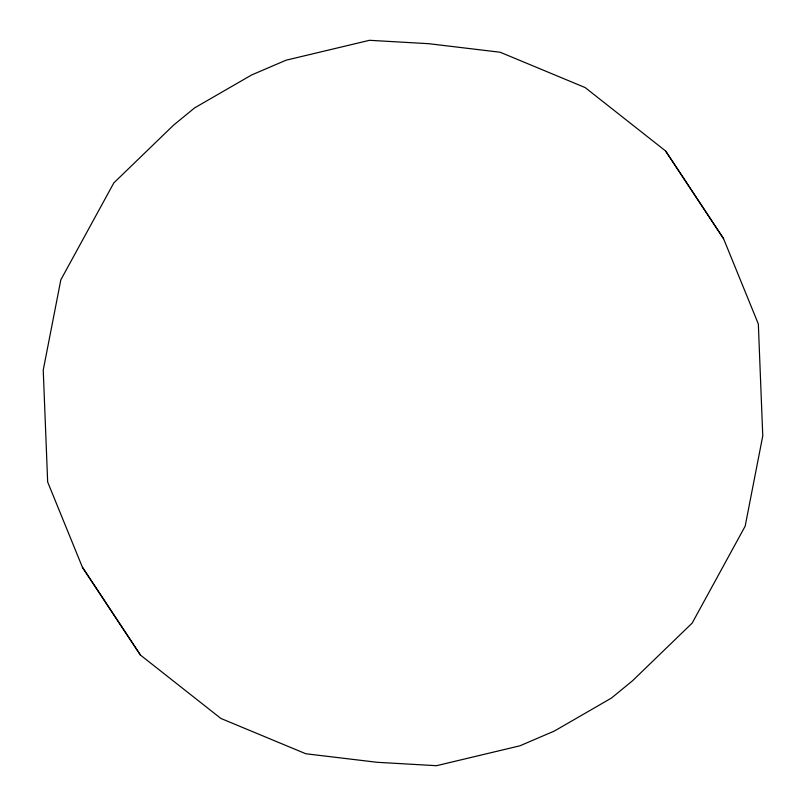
<?xml version="1.0" encoding="UTF-8"?>
<svg xmlns="http://www.w3.org/2000/svg" width="806" height="806" viewBox="0 0 806 806"><rect width="100%" height="100%" fill="white"/><g stroke="black" fill="none" stroke-linecap="round" stroke-linejoin="round"><path stroke-width="1.21" d="M665.565 150.944L585.126 87.552L500.204 52.249L428.873 43.705L369.511 40.3L286.07 60.198L251.603 74.978L194.629 107.883L173.512 125.192L113.827 182.912L60.843 279.803L43.232 370.105L47.665 482.018L82.444 567.333L140.435 655.056L220.874 718.448L305.796 753.751L377.127 762.295L436.489 765.7L519.93 745.802L554.397 731.022L611.371 698.117L632.488 680.808L692.173 623.088L745.157 526.197L762.768 435.895L758.335 323.982L723.556 238.667L665.565 150.944L723.556 238.667M82.444 567.333L140.435 655.056"/></g></svg>
